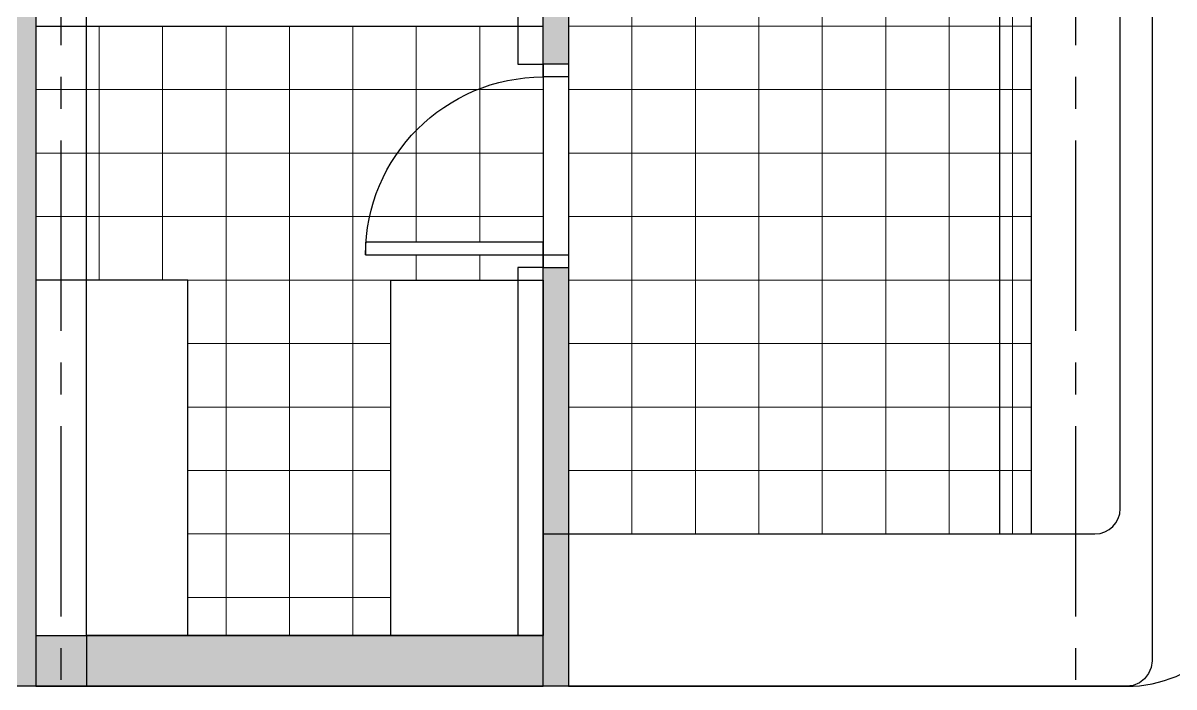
# Model space of a CAD drawing. Header units: inches. Extents: x -5 to 57, y -105 to 48.
# Drawn here: x 6.85 to 11.387, y 14.997 to 17.612 of the extents above; entities that cross this region are included whole.
import ezdxf

# ---------------------------------------------------------------- set-up
doc = ezdxf.new("R2010")
doc.units = ezdxf.units.IN
doc.header["$MEASUREMENT"] = 0
doc.linetypes.add('CENTER2', pattern=[1.125, 0.75, -0.125, 0.125, -0.125])
for name, color, linetype in [('AL-aberturas', 2, 'Continuous'), ('AL-Mamp', 3, 'Continuous'), ('EJES-Estructura', 3, 'CENTER2'), ('EQ-Fijo', 1, 'Continuous'), ('SectionCutEdges', 240, 'Continuous'), ('Z_SKP', 7, 'Continuous')]:
    doc.layers.add(name, color=color, linetype=linetype)
doc.layers.add('HTC-Humedo', color=254, linetype='Continuous', lineweight=9)
doc.layers.add('HTC-Mamposterías', color=253, linetype='Continuous', lineweight=9)

# ---------------------------------------------------------------- blocks, each defined once
blk = doc.blocks.new('skp')
for p, q in [((14.99999999999999, 23.79999999999999), (14.99999999999999, 26.10000000000008)), ((15.59999999999999, 26.10000000000008), (15.59999999999999, 24.29999999999999)), ((15.59999999999999, 24.29999999999999), (19.85000000000016, 24.29999999999999)), ((15.00340741737108, 23.77411809548974), (14.99999999999999, 23.79999999999999)), ((15.01339745962155, 23.74999999999999), (15.00340741737108, 23.77411809548974)), ((15.02928932188134, 23.72928932188133), (15.01339745962155, 23.74999999999999)), ((15.04999999999999, 23.71339745962155), (15.02928932188134, 23.72928932188133)), ((15.07411809548974, 23.70340741737108), (15.04999999999999, 23.71339745962155)), ((15.09999999999999, 23.69999999999999), (15.07411809548974, 23.70340741737108)), ((19.85000000000063, 23.69999999999999), (15.09999999999999, 23.69999999999999))]:
    blk.add_line(p, q)
at = {"layer": 'SectionCutEdges'}
for p, q in [((18.89999999999925, 28.10000000000009), (14.99999999999872, 28.09999999999985)), ((14.99999999999872, 28.09999999999985), (14.99999999999872, 27.89999999999999)), ((14.99999999999872, 27.89999999999999), (14.99999999999999, 26.10000000000008)), ((15.19999999999999, 27.90000000000003), (14.99999999999872, 27.89999999999999)), ((15.19999999999999, 26.20000000000008), (15.19999999999999, 27.90000000000003)), ((15.19999999999999, 27.90000000000003), (18.19999999999907, 27.90000000000001)), ((16.64999999999956, 26.20000000000008), (15.19999999999999, 26.20000000000008)), ((16.64999999999956, 26.10000000000008), (16.64999999999956, 26.20000000000008)), ((17.44999999999956, 26.20000000000008), (17.44999999999956, 26.10000000000008)), ((18.19999999999956, 26.20000000000008), (17.44999999999956, 26.20000000000008)), ((14.99999999999999, 26.10000000000008), (15.59999999999999, 26.10000000000008)), ((15.59999999999999, 26.10000000000008), (16.64999999999956, 26.10000000000008)), ((17.44999999999956, 26.10000000000008), (18.19999999999956, 26.10000000000008))]:
    blk.add_line(p, q, dxfattribs=at)
blk = doc.blocks.new('PS_0.80x0.10')
at = {"color": 0}
blk.add_lwpolyline([(-0.05000000000001137, -5.684341886080801e-14), (-0.1000000000000227, -5.684341886080801e-14), (-0.1000000000000225, 0.6999999999999316), (-0.05000000000001115, 0.6999999999999316)], close=True, dxfattribs=at)
for points in [[(0, 0), (-0.05000000000001137, 0), (-0.05000000000001137, -0.1000000000000341), (0, -0.100000000000091)], [(-0.7999999999999543, -0.100000000000091), (-0.7499999999999429, -0.100000000000091), (-0.7499999999997156, -1.70530256582424e-13), (-0.7999999999999543, -5.684341886080801e-14)]]:
    blk.add_lwpolyline(points, dxfattribs=at)
at = {"color": 9}
blk.add_arc((-0.05000000000001137, -5.684341886080801e-14), 0.6999999999999886, 89.99999999999997, 180, dxfattribs=at)

msp = doc.modelspace()

# ---------------------------------------------------------------- hatches: boundary and pattern name
at = {"layer": 'HTC-Humedo'}
h = msp.add_hatch(dxfattribs=at)
h.set_pattern_fill('NET', color=256, scale=2)
h.set_pattern_definition([(0, (9.00000000000101, 15.09999999999931), (0, 0.25), []), (90, (9.00000000000101, 15.09999999999931), (-0.25, 1.530808498934192e-17), [])])
h.paths.add_polyline_path([(10.82499999999999, 19.99999999999954), (10.50000000000001, 19.99999999999954), (9.7, 19.99999999999954), (9.59999999999981, 19.99999999999954), (9.59999999999981, 17.99999999999954), (8.999999999999893, 17.99999999999951), (8.999999999999917, 17.44999999999957), (9.000000000000012, 16.64999999999957), (9.000000000000693, 15.6), (10.82499999999999, 15.600000000001)])
h = msp.add_hatch(dxfattribs=at)
h.set_pattern_fill('NET', color=256, scale=2)
h.set_pattern_definition([(0, (8.89999999999992, 15.09999999999918), (0, 0.25), []), (90, (8.89999999999992, 15.09999999999918), (-0.25, 1.530808498934192e-17), [])])
h.paths.add_polyline_path([(8.899999999999922, 17.39999999999957, 0.3934264603515078), (8.201787997811545, 16.74999999999959), (8.899999999999922, 16.74999999999959)], flags=17)
h.paths.add_polyline_path([(7.500000000000252, 16.6), (7.500000000000252, 15.2), (8.299999999999923, 15.2), (8.299999999999923, 16.6), (8.899999999999922, 16.6), (8.899999999999922, 16.64999999999957), (8.899999999999922, 16.69999999999958), (8.19999999999999, 16.69999999999958), (8.19999999999999, 16.74999999999959), (8.201787997811545, 16.74999999999959, -0.3934264603515781), (8.900000000000093, 17.39999999999957), (8.899999999999979, 17.44999999999952), (8.899999999999926, 17.59999999999964), (6.900000000000252, 17.59999999999907), (6.900000000000252, 16.6)])
at = {"layer": 'HTC-Mamposterías', "lineweight": -3}
h = msp.add_hatch(color=256, dxfattribs=at)
h.dxf.hatch_style = 1
h.paths.add_polyline_path([(9.7, 19.99999999999954), (8.99999999999981, 19.99999999999954), (8.999999999999917, 17.44999999999957), (8.899999999999922, 17.44999999999957), (8.899999999999709, 18.19999999999957), (6.900000000000252, 18.19999999999908), (6.900000000000252, 15.2), (8.899999999999922, 15.2), (8.899999999999922, 16.64999999999957), (8.999999999999917, 16.64999999999957), (9.000000000001082, 15.00000000000001), (6.799999999999203, 14.99999999999872), (6.799999999998962, 18.70000000000011), (6.899999999999933, 18.70000000000011), (6.899999999999997, 18.3999999999991), (8.799999999999956, 18.39999999999925), (8.79999999999995, 19.99999999999957), (6.899999999999932, 19.99999999999918), (6.899999999999932, 19.70000000000006), (6.799999999999841, 19.70000000000006), (6.799999999999832, 19.99999999999918), (6.499999999999862, 19.9999999999991), (6.499999999999862, 20.24999999999903), (6.900000000000009, 20.24999999999903), (6.899999999999988, 20.14999999999891), (7.100000000000019, 20.14999999999892), (7.100000000000019, 20.24999999999905), (9.700000000000001, 20.24999999999905)])
h.paths.add_polyline_path([(2.899999999999778, 19.00000000000084), (1.899999999999785, 19.00000000000067), (1.90000000000051, 20.40000000000067), (2.900000000000503, 20.40000000000067), (2.900000000000373, 20.14999999999884), (3.100000000000161, 20.14999999999884), (3.099999999999994, 20.24999999999903), (5.899999999999872, 20.24999999999903), (5.899999999999856, 19.99999999999894), (5.599999999999886, 19.99999999999886), (5.600000000000142, 18.92499999999932), (5.500000000000147, 18.92499999999932), (5.499999999999849, 19.99999999999954), (3.100000000000161, 19.99999999999956), (3.100000000000474, 18.0499999999999), (5.500000000000147, 18.04999999999988), (5.500000000000147, 18.12499999999913), (5.600000000000042, 18.12499999999913), (5.600000000000042, 17.92499999999908), (5.500000000000147, 17.92499999999908), (5.500000000000147, 17.94999999999986), (3.10000000000044, 17.94999999999983), (3.100000000000474, 15.09999999999915), (5.200000000000269, 15.09999999999915), (5.200000000000212, 17.07499999999886), (5.500000000000147, 17.07499999999886), (5.500000000000147, 17.12499999999888), (5.600000000000142, 17.12499999999888), (5.600000000000149, 16.97499999999884), (5.300000000000264, 16.97499999999882), (5.300000000000264, 15.09999999999911), (5.600000000000142, 15.09999999999911), (5.600000000000128, 14.99999999999874), (2.900000000000473, 14.99999999999954)])
h.paths.add_polyline_path([(7.999999999999995, 9.999999999999428), (2.900000000000475, 9.999999999999424), (2.900000000000475, 11.00000000000002), (1.900000000000475, 11.00000000000002), (1.900000000000474, 9.600000000000342), (2.900000000000474, 9.600000000000342), (2.900000000000475, 9.850000000000534), (3.099999999999991, 9.850000000000527), (3.099999999999991, 9.750000000000284), (6.899999999999995, 9.750000000000014), (6.899999999999999, 9.850000000001003), (7.100000000000026, 9.850000000000996), (7.100000000000019, 9.700000000000045), (7.999999999999998, 9.700000000000028)])
h.paths.add_polyline_path([(15.5, 9.750000000000016), (15.5, 9.999999999999421), (9.999999999999993, 9.999999999999421), (9.999999999999993, 9.700000000000005), (10.9, 9.699999999999962), (10.90000000000003, 9.850000000000554), (11.09999999999999, 9.850000000000547), (11.09999999999999, 9.749999999999995), (14.89999999999999, 9.75), (14.9, 9.850000000000017), (15.1, 9.850000000000017), (15.1, 9.750000000000009)])
h.paths.add_polyline_path([(19.5, 10.00000000000059), (19.5, 9.750000000001185), (19.1, 9.750000000001185), (19.1, 9.85000000000118), (18.9, 9.85000000000118), (18.89999999999986, 9.750000000001178), (18.49999999999996, 9.750000000001211), (18.50000000000023, 10.00000000000113)])
h.paths.add_polyline_path([(23.5, 10.00000000000059), (23.5, 9.750000000001185), (23.1, 9.750000000001185), (23.1, 9.85000000000118), (22.9, 9.85000000000118), (22.89999999999986, 9.750000000001178), (22.49999999999996, 9.750000000001211), (22.50000000000023, 10.00000000000113)])
h.paths.add_polyline_path([(28.19999999999974, 9.600000000000513), (27.20000000000005, 9.600000000000172), (27.19999999999998, 9.850000000000016), (26.9, 9.850000000000016), (26.9, 9.750000000000014), (26.49999999999998, 9.750000000000014), (26.49999999999977, 9.999999999999424), (27.19999999999998, 9.99999999999941), (27.19999999999998, 11.00000000000002), (28.19999999999998, 11.00000000000001)])
h.paths.add_polyline_path([(23.5, 20.00000000000009), (23.5, 20.2499999999995), (23.1, 20.2499999999995), (23.1, 20.1499999999995), (22.9, 20.1499999999995), (22.89999999999986, 20.2499999999995), (22.49999999999996, 20.24999999999947), (22.50000000000024, 19.99999999999955)])
h.paths.add_polyline_path([(19.5, 20.00000000000009), (19.5, 20.2499999999995), (19.1, 20.2499999999995), (19.1, 20.1499999999995), (18.9, 20.1499999999995), (18.89999999999986, 20.2499999999995), (18.49999999999996, 20.24999999999947), (18.50000000000024, 19.99999999999955)])
h.paths.add_polyline_path([(10.5, 20.24999999999905), (10.90000000000002, 20.24999999999905), (10.9, 20.14999999999893), (11.10000000000003, 20.14999999999894), (11.10000000000003, 20.24999999999908), (14.90000000000003, 20.24999999999908), (14.90000000000002, 20.14999999999945), (15.10000000000053, 20.1499999999995), (15.09999999999999, 20.24999999999896), (15.49999999999998, 20.24999999999896), (15.49999999999998, 19.99999999999955), (10.50000000000001, 19.99999999999954)])
h.paths.add_polyline_path([(28.20000000000073, 20.39999999999388), (27.2000000000008, 20.39999999999423), (27.19999999999998, 20.14999999999948), (26.9, 20.14999999999948), (26.9, 20.24999999999948), (26.49999999999998, 20.24999999999948), (26.49999999999977, 20.00000000000007), (27.19999999999998, 20.00000000000009), (27.20000000000004, 18.99999999999406), (28.20000000000004, 18.99999999999406)])

# ---------------------------------------------------------------- linework, layer by layer
at = {"layer": 'AL-Mamp', "lineweight": -3}
msp.add_lwpolyline([(6.499999999999862, 20.24999999999903), (6.900000000000009, 20.24999999999903), (6.899999999999988, 20.14999999999891), (7.100000000000019, 20.14999999999892), (7.100000000000019, 20.24999999999905), (9.700000000000001, 20.24999999999905), (9.7, 19.99999999999954), (8.99999999999981, 19.99999999999954), (8.999999999999917, 17.44999999999957), (8.899999999999922, 17.44999999999957), (8.899999999999709, 18.19999999999957), (6.900000000000252, 18.19999999999908), (6.900000000000252, 15.2), (8.899999999999922, 15.2), (8.899999999999922, 16.64999999999957), (8.999999999999917, 16.64999999999957), (9.000000000001082, 15.00000000000001), (6.799999999999203, 14.99999999999872)], dxfattribs=at)
at = {"layer": 'EJES-Estructura'}
for p, q in [((6.999999999999975, 4.025000000000276), (7.000000000000399, 25.25000000000025)), ((10.99999999999997, 4.025000000000276), (11.0000000000004, 25.25))]:
    msp.add_line(p, q, dxfattribs=at)
at = {"layer": 'EQ-Fijo', "lineweight": -3}
msp.add_line((6.900000000000259, 17.59999999999907), (8.89999999999988, 17.59999999999964), dxfattribs=at)
for points in [[(9.000000000001082, 14.99999999999999), (11.20000000000026, 15.00000000000119, 0.4142135623729353), (11.69999999999999, 15.50000000000119), (11.69999999999999, 20.00000000000008)], [(9.00000000000081, 15.6), (11.07500000000004, 15.60000000000114, 0.4142135623729353), (11.17499999999999, 15.70000000000114), (11.17499999999998, 20.00000000000008)]]:
    msp.add_lwpolyline(points, format="xyb", dxfattribs=at)
msp.add_lwpolyline([(10.82499999999999, 15.600000000001), (10.82499999999999, 20.00000000000008)], dxfattribs=at)
for points in [[(6.900000000000253, 15.2), (7.500000000000252, 15.2), (7.500000000000252, 16.6), (6.900000000000253, 16.6)], [(8.899999999999922, 15.2), (8.299999999999923, 15.2), (8.299999999999923, 16.6), (8.899999999999922, 16.6)]]:
    msp.add_lwpolyline(points, close=True, dxfattribs=at)
at = {"layer": 'HTC-Humedo', "lineweight": -3}
for p, q in [((8.899999999999922, 17.44999999999957), (8.899999999999922, 16.64999999999957)), ((9.000000000000012, 17.44999999999957), (9.000000000000012, 16.64999999999957))]:
    msp.add_line(p, q, dxfattribs=at)

# ---------------------------------------------------------------- block references
at = {"layer": 'AL-aberturas', "xscale": -1, "rotation": 90}
msp.add_blockref('PS_0.80x0.10', (8.899999999999922, 16.64999999999957), dxfattribs=at)
at = {"layer": 'Z_SKP', "rotation": 89.99999999999999}
msp.add_blockref('skp', (34.99999999999999, 3.552713678800501e-15), dxfattribs=at)

doc.saveas('drawing.dxf')
